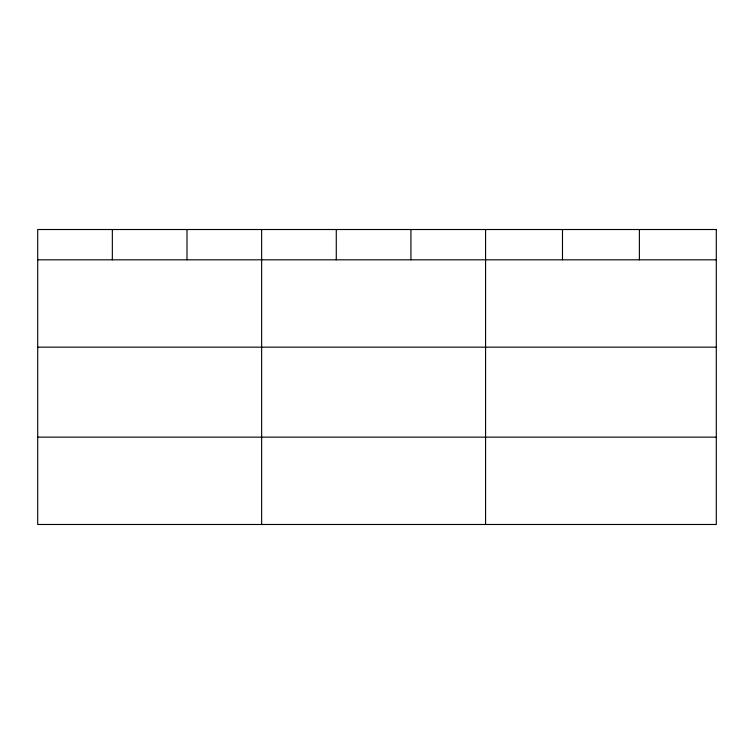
<?xml version="1.0" encoding="UTF-8"?>
<svg xmlns="http://www.w3.org/2000/svg" width="754" height="754" viewBox="0 0 754 754"><rect width="100%" height="100%" fill="white"/><g stroke="black" fill="none" stroke-linecap="round" stroke-linejoin="round"><path stroke-width="1.13" d="M37.7 259.819L716.3 259.819M37.7 347.16L716.3 347.16M37.7 437.141L716.3 437.141M639.392 229.518L639.392 259.819M562.484 229.518L562.484 259.819M485.576 229.518L485.576 524.482M410.93 229.518L410.93 259.819M336.284 229.518L336.284 259.819M261.638 229.518L261.638 524.482M186.992 229.518L186.992 259.819M112.346 229.518L112.346 259.819M716.3 229.518L37.7 229.518L37.7 524.482L716.3 524.482L716.3 229.518"/></g></svg>
